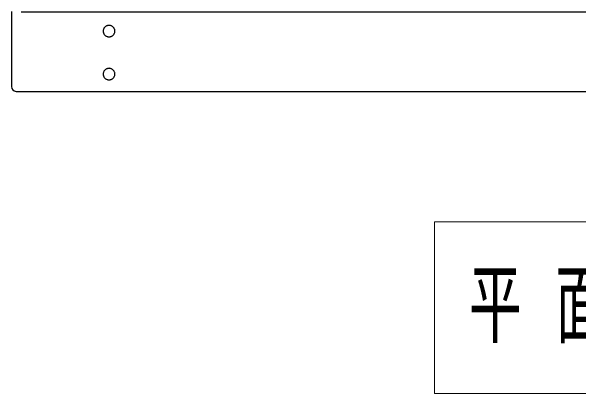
# Model space of a CAD drawing. Units: millimetres on the paper, scale 1:20. Extents: x -365 to 0, y 0 to 257.
# Drawn here: x -301.85 to -272.8, y 178.05 to 197.63 of the extents above; entities that cross this region are included whole.
import ezdxf

# ---------------------------------------------------------------- set-up
doc = ezdxf.new("R2010")
doc.units = ezdxf.units.MM
doc.layers.add('LY_1', color=7, linetype='Continuous', lineweight=25)
doc.styles.add('ＭＳ ゴシック', font='')
doc.styles.get('ＭＳ ゴシック').set_extended_font_data('MS Gothic')

msp = doc.modelspace()

# ---------------------------------------------------------------- linework, layer by layer
at = {"layer": 'LY_1'}
for p, q in [((-301.846, 197.635), (-301.846, 193.787)), ((-301.346, 197.602), (-270.846, 197.602)), ((-301.596, 193.537), (-212.096, 193.537))]:
    msp.add_line(p, q, dxfattribs=at)
at = {"layer": 'LY_1', "lineweight": 13}
for p, q in [((-280.182, 186.852), (-280.182, 178.052)), ((-232.382, 186.852), (-280.182, 186.852)), ((-280.182, 178.052), (-232.382, 178.052))]:
    msp.add_line(p, q, dxfattribs=at)
at = {"layer": 'LY_1'}
for points in [[(-296.546, 196.623), (-296.547, 196.649), (-296.55, 196.674), (-296.556, 196.699), (-296.564, 196.724), (-296.574, 196.747), (-296.586, 196.77), (-296.6, 196.792), (-296.616, 196.812), (-296.634, 196.831), (-296.653, 196.848), (-296.674, 196.864), (-296.696, 196.878), (-296.719, 196.889), (-296.743, 196.899), (-296.768, 196.907), (-296.794, 196.912), (-296.82, 196.916), (-296.846, 196.917), (-296.872, 196.916), (-296.898, 196.912), (-296.924, 196.907), (-296.949, 196.899), (-296.973, 196.889), (-296.996, 196.878), (-297.018, 196.864), (-297.039, 196.848), (-297.058, 196.831), (-297.076, 196.812), (-297.092, 196.792), (-297.106, 196.77), (-297.118, 196.747), (-297.128, 196.724), (-297.136, 196.699), (-297.141, 196.674), (-297.145, 196.649), (-297.146, 196.623), (-297.145, 196.598), (-297.141, 196.572), (-297.136, 196.547), (-297.128, 196.523), (-297.118, 196.499), (-297.106, 196.477), (-297.092, 196.455), (-297.076, 196.435), (-297.058, 196.416), (-297.039, 196.399), (-297.018, 196.383), (-296.996, 196.369), (-296.973, 196.357), (-296.949, 196.348), (-296.924, 196.34), (-296.898, 196.334), (-296.872, 196.331), (-296.846, 196.33), (-296.82, 196.331), (-296.794, 196.334), (-296.768, 196.34), (-296.743, 196.348), (-296.719, 196.357), (-296.696, 196.369), (-296.674, 196.383), (-296.653, 196.399), (-296.634, 196.416), (-296.616, 196.435), (-296.6, 196.455), (-296.586, 196.477), (-296.574, 196.499), (-296.564, 196.523), (-296.556, 196.547), (-296.55, 196.572), (-296.547, 196.598)], [(-296.546, 194.423), (-296.547, 194.448), (-296.55, 194.474), (-296.556, 194.499), (-296.564, 194.523), (-296.574, 194.547), (-296.586, 194.569), (-296.6, 194.591), (-296.616, 194.611), (-296.634, 194.63), (-296.653, 194.647), (-296.674, 194.663), (-296.696, 194.677), (-296.719, 194.689), (-296.743, 194.698), (-296.768, 194.706), (-296.794, 194.712), (-296.82, 194.715), (-296.846, 194.716), (-296.872, 194.715), (-296.898, 194.712), (-296.924, 194.706), (-296.949, 194.698), (-296.973, 194.689), (-296.996, 194.677), (-297.018, 194.663), (-297.039, 194.647), (-297.058, 194.63), (-297.076, 194.611), (-297.092, 194.591), (-297.106, 194.569), (-297.118, 194.547), (-297.128, 194.523), (-297.136, 194.499), (-297.141, 194.474), (-297.145, 194.448), (-297.146, 194.423), (-297.145, 194.397), (-297.141, 194.372), (-297.136, 194.347), (-297.128, 194.322), (-297.118, 194.299), (-297.106, 194.276), (-297.092, 194.254), (-297.076, 194.234), (-297.058, 194.215), (-297.039, 194.198), (-297.018, 194.182), (-296.996, 194.168), (-296.973, 194.157), (-296.949, 194.147), (-296.924, 194.139), (-296.898, 194.134), (-296.872, 194.13), (-296.846, 194.129), (-296.82, 194.13), (-296.794, 194.134), (-296.768, 194.139), (-296.743, 194.147), (-296.719, 194.157), (-296.696, 194.168), (-296.674, 194.182), (-296.653, 194.198), (-296.634, 194.215), (-296.616, 194.234), (-296.6, 194.254), (-296.586, 194.276), (-296.574, 194.299), (-296.564, 194.322), (-296.556, 194.347), (-296.55, 194.372), (-296.547, 194.397)]]:
    msp.add_lwpolyline(points, close=True, dxfattribs=at)
msp.add_arc((-301.596, 193.787), 0.25, 180, 270, dxfattribs=at)

# ---------------------------------------------------------------- texts
at = {"layer": 'LY_1', "insert": (-256.282, 182.452), "char_height": 3.299, "attachment_point": 5, "style": 'ＭＳ ゴシック'}
msp.add_mtext('\\T1.64;\\W0.6;平面図\u3000Ｓ＝１／２０', dxfattribs=at)

doc.saveas('drawing.dxf')
